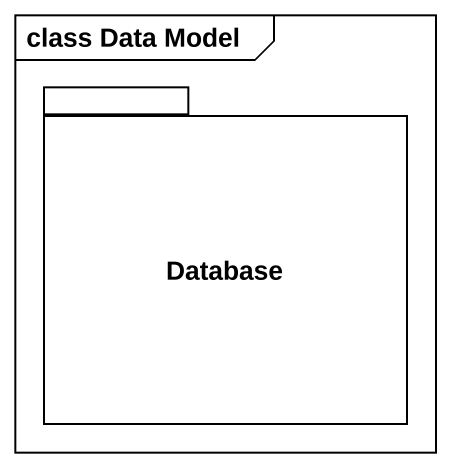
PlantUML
@startuml
mainframe class Data Model
package "Database" as Database_ {
}
@enduml
